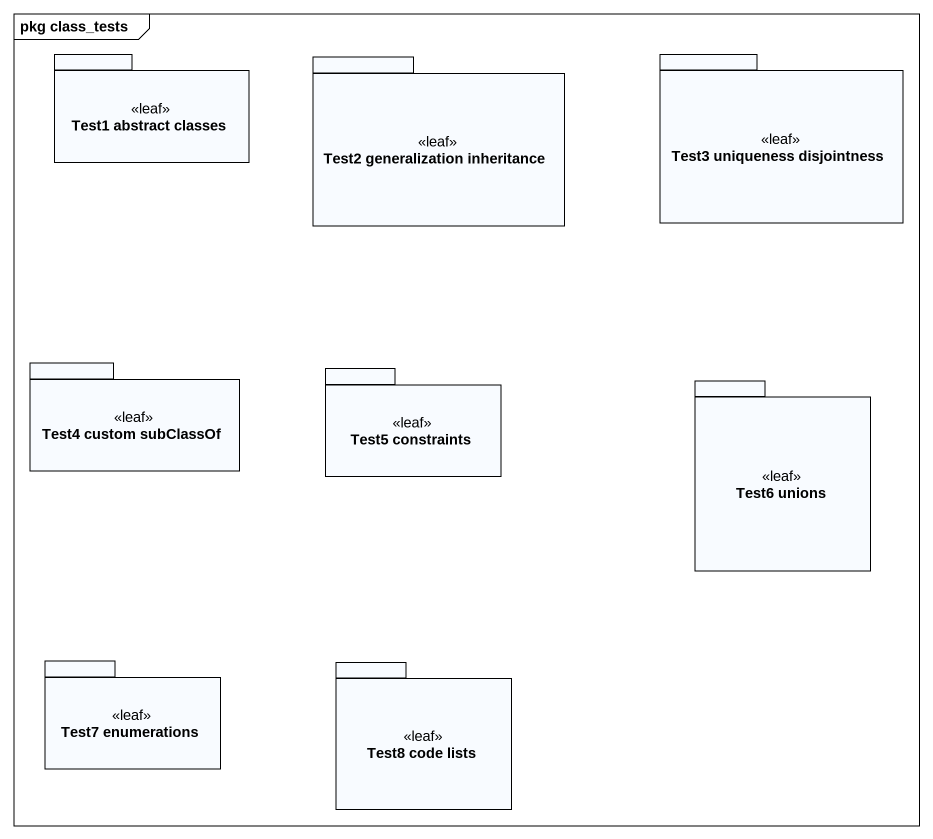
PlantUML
@startuml
mainframe pkg class_tests
package "Test1 abstract classes" as Test1_abstract_classes <<leaf>> {
}
package "Test3 uniqueness disjointness" as Test3_uniqueness <<leaf>> {
}
package "Test2 generalization inheritance" as Test2_generalization <<leaf>> {
}
package "Test4 custom subClassOf" as Test4_custom_subClassOf <<leaf>> {
}
package "Test5 constraints" as Test5_constraints <<leaf>> {
}
package "Test6 unions" as Test6_unions <<leaf>> {
}
package "Test7 enumerations" as Test7_enumerations <<leaf>> {
}
package "Test8 code lists" as Test8_code_lists <<leaf>> {
}
@enduml
